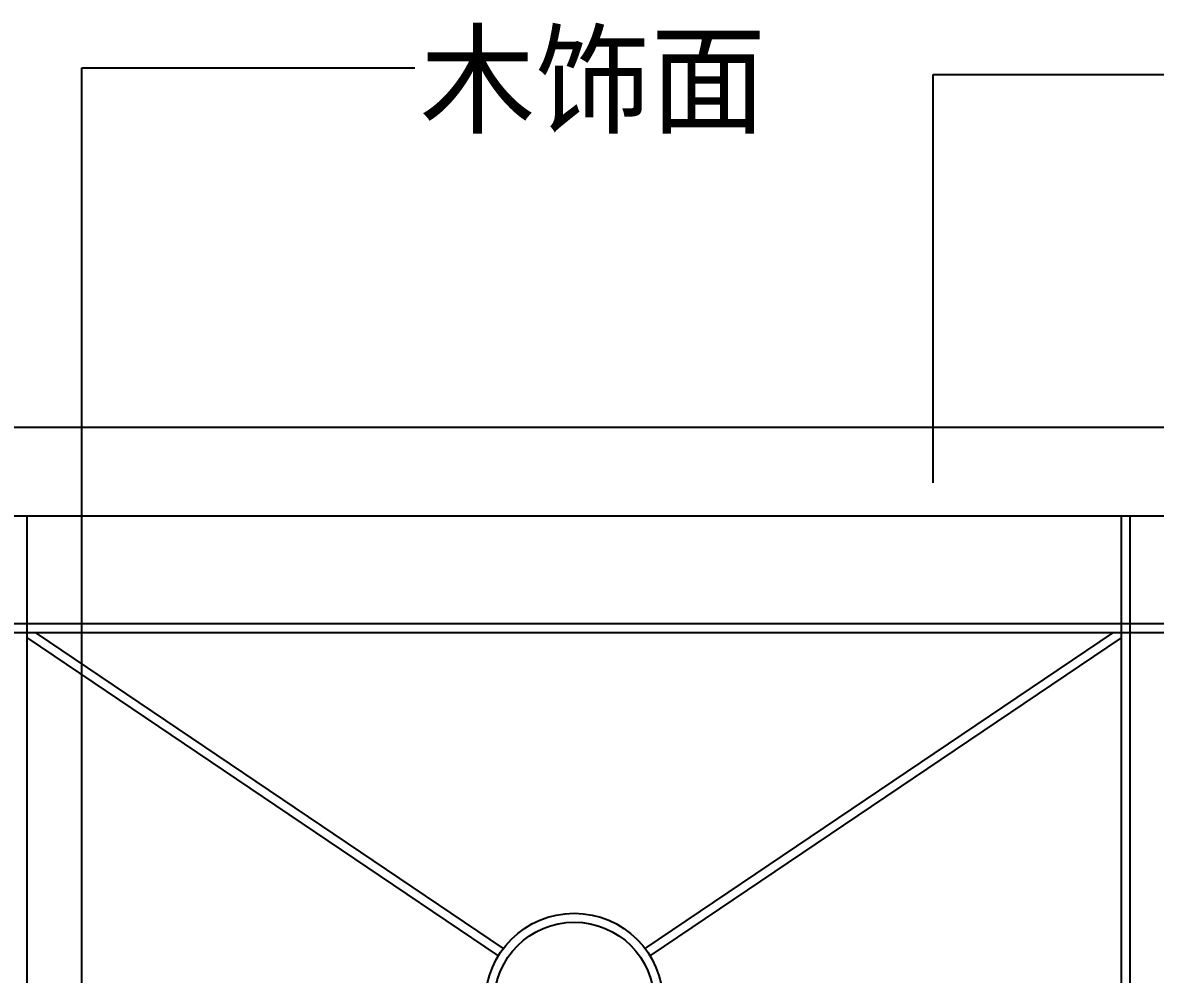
# Model space of a CAD drawing. Header units: metres. Extents: x 326 to 5262, y 5687 to 6949.
# Drawn here: x 740 to 1506, y 6287 to 6931 of the extents above; entities that cross this region are included whole.
import ezdxf

# ---------------------------------------------------------------- set-up
doc = ezdxf.new("R2010")
doc.units = ezdxf.units.M
for name, color, linetype in [('3', 3, 'Continuous'), ('4', 4, 'Continuous'), ('DIM', 3, 'Continuous'), ('TEXT', 3, 'Continuous')]:
    doc.layers.add(name, color=color, linetype=linetype)
doc.dimstyles.get("Standard").update_dxf_attribs({"dimtxt": 2.5, "dimasz": 2.5, "dimexe": 1.25, "dimexo": 0.625, "dimtad": 1, "dimcen": 2.5, "dimazin": 3, "dimtfac": 1, "dimtmove": 0, "dimatfit": 3})

msp = doc.modelspace()

# ---------------------------------------------------------------- linework, layer by layer
at = {"layer": '3'}
for p, q in [((742.81, 5938.78), (742.81, 6597.77)), ((1482.81, 5938.78), (1482.81, 6597.77)), ((1488.81, 5938.78), (1488.81, 6597.77)), ((568.81, 6524.78), (5261.88, 6524.78)), ((568.81, 6518.78), (5261.88, 6518.78)), ((748.17, 6518.78), (1064.84, 6304.82)), ((1160.78, 6304.82), (1477.45, 6518.78)), ((742.81, 6515.16), (1061.48, 6299.84)), ((1164.14, 6299.84), (1482.81, 6515.16))]:
    msp.add_line(p, q, dxfattribs=at)
for radius in [60, 54]:
    msp.add_circle((1112.81, 6268.78), radius, dxfattribs=at)
at = {"layer": '4'}
for p, q in [((702.81, 6657.77), (1522.81, 6657.77)), ((702.81, 6597.77), (1522.81, 6597.77))]:
    msp.add_line(p, q, dxfattribs=at)

# ---------------------------------------------------------------- texts
at = {"layer": 'TEXT'}
msp.add_text('木饰面', height=60, dxfattribs=at).set_placement((1008.49, 6862.74))

# ---------------------------------------------------------------- leaders
at = {"layer": 'DIM'}
for points in [[(779.94, 5970.66), (779.94, 6900.89), (1005.01, 6900.89)], [(1355.5, 6620.09), (1355.5, 6896.39), (1526.87, 6896.39)]]:
    msp.add_leader(points, dimstyle='Standard', dxfattribs=at)

doc.saveas('drawing.dxf')
